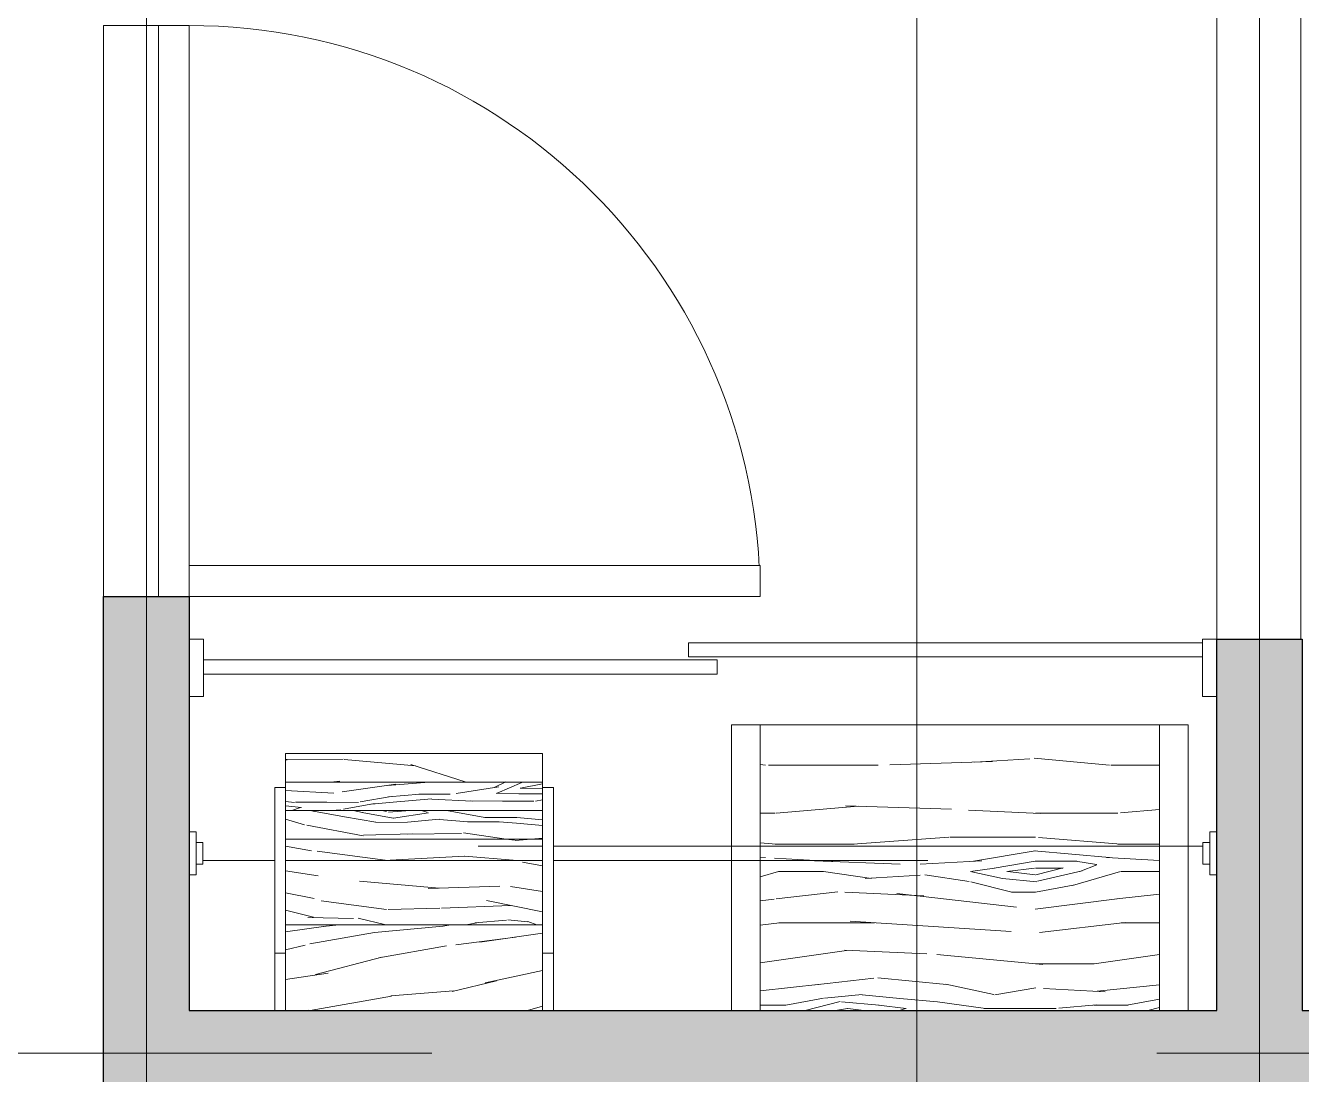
# Model space of a CAD drawing. Header units: metres. Extents: x -54 to 264, y -14 to 31.
# Drawn here: x 38.434 to 40.669, y 11.838 to 13.675 of the extents above; entities that cross this region are included whole.
import ezdxf

# ---------------------------------------------------------------- set-up
doc = ezdxf.new("R2010")
doc.units = ezdxf.units.M
doc.header["$LTSCALE"] = 0.001
doc.linetypes.add('CENTERX2', pattern=[101.6, 63.5, -12.7, 12.7, -12.7])
doc.linetypes.add('HIDDENX2', pattern=[19.05, 12.7, -6.35])
doc.layers.get('0').update_dxf_attribs({"lineweight": 13, "true_color": 0x000000})
for name, color, linetype, lineweight, true_color in [('Jach-Anotaciones-CalidaddeLínea  0.13', 7, 'Continuous', 13, 0x000000), ('Jach-Anotaciones-CalidaddeLínea 0.09', 7, 'Continuous', 9, 0x000000), ('Jach-Anotaciones-Hatch-Lum30%', 7, 'Continuous', 9, 0xb3b3b3), ('Jach-Anotaciones-Hatch-Lum50%', 9, 'Continuous', 13, 0x808080), ('Jach-Anotaciones-Hatch-Lum80%', 250, 'Continuous', 13, 0x333333), ('JACH-Anotaciones-Lineas-EJES', 7, 'CENTERX2', 9, 0x666666), ('Jach-Anotaciones-LineasDetalle0.09mm', 7, 'Continuous', 15, 0x000000), ('Jach-Anotaciones-LineasDetalle0.15mm', 7, 'Continuous', 15, 0x000000), ('Jach-Anotaciones-LineasDetalle0.18mm', 7, 'Continuous', 18, 0x000000), ('Jach-Anotaciones-LineasDetalle0.20mm', 7, 'Continuous', 20, 0x000000), ('JACH-Arq-Lineas-Proyeccion', 250, 'HIDDENX2', 13, 0x333333), ('JACH-Arq-Líneas-ProyeccionCerramientos', 7, 'HIDDENX2', 13, 0x000000), ('JACH-Arq-Muros01-Carga', 7, 'Continuous', 25, 0x000000), ('JACH-Arq-Puertas01-', 7, 'Continuous', 13, 0x404040)]:
    doc.layers.add(name, color=color, linetype=linetype, lineweight=lineweight, true_color=true_color)
pattern_1 = [(164.6952, (-15.714964, -58.19431), (-2.945006925, 0.759562067), [0.0559015, -5.534268]), (175, (-15.7689, -58.17956), (-0.5416752, -0.4545195), [0.055, -0.445]), (193.4349, (-15.82367, -58.17476), (-1.03977272, -0.4109408), [0.047434, -1.5337045]), (347.875, (-15.86981, -58.185784), (-3.443103836, 0.80314161), [0.0403115, -3.9908175]), (349.8056, (-15.830398, -58.19425), (-4.93739616, 0.933873713), [0.055227, -5.4674535]), (9.0362, (-15.77604, -58.20403), (1.5378701, 0.36736274), [0.0618465, -1.999706]), (184.4623, (-15.75481, -58.19083), (-2.53406492, -0.28020703), [0.030414, -3.0109675]), (168.6598, (-15.785133, -58.19319), (3.941200555, -0.84672108), [0.045277, -4.4824155]), (0.7106, (-15.829526, -58.18429), (4.526453783, 0.105897187), [0.0502495, -4.9746885]), (343.6901, (-15.77928, -58.18367), (-1.948812, 0.67240769), [0.025495, -2.5240145]), (169.8056, (-15.6697, -58.193253), (4.93739616, -0.933873713), [0.055227, -5.4674535]), (163.6901, (-15.72405, -58.18348), (1.948812, -0.67240769), [0.05099, -2.4985195]), (175, (-15.773, -58.16916), (-0.5416752, -0.4545195), [0.06, -0.44]), (195.556, (-15.832764, -58.16393), (-2.577643232, -0.778303267), [0.04272, -4.229282]), (178.8141, (-15.87392, -58.175386), (-7.016940697, 0.111989771), [0.0751665, -7.4414815]), (169.8056, (-15.94907, -58.17383), (4.93739616, -0.933873713), [0.055227, -5.4674535]), (175, (-16.0034, -58.16406), (-0.5416752, -0.4545195), [0.055, -0.445]), (180.1944, (-15.56012, -58.20284), (-5.024551487, -0.062316228), [0.055227, -5.4674535]), (169.8056, (-15.615344, -58.20303), (4.93739616, -0.933873713), [0.055227, -5.4674535]), (175, (-15.561, -58.2128), (-0.5416752, -0.4545195), [0.03, -0.47]), (180.1944, (-15.590875, -58.210188), (-5.024551487, -0.062316228), [0.055227, -5.4674535]), (175, (-15.6461, -58.2104), (-0.5416752, -0.4545195), [0.05, -0.45]), (185.3048, (-15.69591, -58.206017), (3.03216222, 0.236627526), [0.0559015, -5.534268]), (180.1944, (-15.751574, -58.211186), (-5.024551487, -0.062316228), [0.055227, -5.4674535]), (169.8056, (-15.8068, -58.211373), (4.93739616, -0.933873713), [0.055227, -5.4674535]), (169.8056, (-15.861155, -58.2016), (4.93739616, -0.933873713), [0.055227, -5.4674535]), (166.8699, (-15.91551, -58.191824), (2.94500614, -0.759564247), [0.0707105, -3.464823]), (175, (-15.98437, -58.17576), (-0.5416752, -0.4545195), [0.075, -0.425]), (162.4712, (-15.9383, -57.878646), (-2.44690905, 0.715986522), [0.0460975, -4.5636745]), (169.2894, (-15.98226, -57.86476), (4.439297926, -0.89029882), [0.0502495, -4.9746885]), (183.1301, (-15.9383, -57.878646), (-3.032161826, -0.23662981), [0.0353555, -3.5001785]), (184.4623, (-15.9736, -57.88058), (-2.53406492, -0.28020703), [0.0608275, -2.9805535]), (175, (-15.53615, -57.9289), (-0.5416752, -0.4545195), [0.06, -0.44]), (165.5377, (-15.59592, -57.92366), (2.44690934, -0.71598581), [0.030414, -3.0109675]), (16.8014, (-15.62537, -57.91606), (-1.53787005, -0.36736368), [0.026926, -2.6656565]), (7.9946, (-15.599595, -57.90828), (-4.570032161, -0.603992616), [0.0667085, -6.6041235]), (167.875, (-15.99309, -57.87385), (3.443103836, -0.80314161), [0.0403115, -3.9908175]), (182.125, (-15.99309, -57.87385), (-3.53025943, -0.193051377), [0.0403115, -3.9908175]), (175, (-15.5353, -57.9189), (-0.5416752, -0.4545195), [0.04, -0.46]), (9.0362, (-15.57513, -57.91544), (1.5378701, 0.36736274), [0.041231, -2.020322]), (171.6335, (-15.646167, -57.92428), (7.925978898, -1.195348722), [0.085147, -8.4295465]), (172.7094, (-15.730408, -57.911891), (11.910758755, -1.5439641523), [0.1251, -12.384896]), (178.1798, (-15.854497, -57.896016), (-8.511232665, 0.242730948), [0.090139, -8.9237395]), (184.4623, (-15.94459, -57.89315), (-2.53406492, -0.28020703), [0.0912415, -2.95014]), (185.3048, (-15.53223, -57.88406), (3.03216222, 0.236627526), [0.0559015, -5.534268]), (190.9454, (-15.58789, -57.889226), (2.035967326, 0.323785803), [0.072801, -3.567254]), (175, (-15.65937, -57.90305), (-0.5416752, -0.4545195), [0.065, -0.435]), (166.8699, (-15.72412, -57.897384), (2.94500614, -0.759564247), [0.0707105, -3.464823]), (178.5763, (-15.792982, -57.88132), (-7.515038028, 0.155575374), [0.080156, -7.9354535]), (166.2538, (-15.873113, -57.87933), (-3.443103058, 0.80314451), [0.0657645, -6.5107085]), (160.9638, (-15.937, -57.8637), (1.45071453, -0.62883002), [0.0618465, -1.999706]), (175, (-15.99546, -57.84353), (-0.5416752, -0.4545195), [0.035, -0.465]), (349.8056, (-15.646167, -57.92428), (-4.93739616, 0.933873713), [0.1104535, -5.412227]), (170.2364, (-15.5392, -57.963754), (5.435493808, -0.977449758), [0.120416, -5.9003815]), (175, (-15.65787, -57.94333), (-0.5416752, -0.4545195), [0.115, -0.385]), (179.0856, (-15.772435, -57.93331), (-6.518843315, 0.068416912), [0.1403565, -6.8774775]), (175, (-15.91277, -57.93107), (-0.5416752, -0.4545195), [0.125, -0.375]), (182.125, (-15.53005, -57.859153), (-3.53025943, -0.193051377), [0.120934, -3.910195]), (181.3402, (-15.6509, -57.86364), (-4.028356435, -0.14947519), [0.090554, -4.4371385]), (172.5104, (-15.741429, -57.865755), (10.91456277, -1.456819395), [0.1151085, -11.395756]), (168.4802, (-15.855555, -57.850752), (12.8197973776, -2.6273164573), [0.176139, -17.437776]), (178.0128, (-15.558375, -58.182917), (-9.009330339, 0.2863022916), [0.0951315, -9.4180175]), (166.8699, (-15.65345, -58.17962), (2.94500614, -0.759564247), [0.106066, -3.429468]), (172.6141, (-15.756742, -58.155523), (11.4126621684, -1.5003798315), [0.120104, -11.890308]), (185.6197, (-15.87585, -58.140084), (5.56622614, 0.516842209), [0.081394, -8.058016]), (175, (-15.95685, -58.14805), (-0.5416752, -0.4545195), [0.1, -0.4]), (171.8202, (-15.563604, -58.242688), (8.424077703, -1.2389167225), [0.090139, -8.9237395]), (181.009, (-15.652826, -58.229863), (5.024551208, 0.062318306), [0.095525, -9.4569615]), (181.7098, (-15.748336, -58.231545), (4.526454243, 0.105893415), [0.085586, -8.473035]), (169.2894, (-15.833884, -58.2341), (4.439297926, -0.89029882), [0.100499, -4.924439]), (162.9052, (-15.932632, -58.21542), (4.395719409, -1.388398833), [0.071589, -7.0873215]), (184.4623, (-16.00106, -58.19438), (-2.53406492, -0.28020703), [0.0608275, -2.9805535]), (178.8141, (-15.555324, -58.14805), (-7.016940697, 0.111989771), [0.0751665, -7.4414815]), (162.1957, (-15.630475, -58.146494), (6.344530529, -2.060807961), [0.112805, -11.167709]), (175, (-15.7379, -58.112), (-0.5416752, -0.4545195), [0.125, -0.375]), (180.4403, (-15.862402, -58.101108), (5.5226485775, 0.0187374486), [0.105475, -10.4420365]), (181.7098, (-15.967874, -58.101918), (4.526454243, 0.105893415), [0.085586, -8.473035]), (175, (-15.56665, -58.27755), (-0.5416752, -0.4545195), [0.085, -0.415]), (183.1301, (-15.65133, -58.27015), (-3.032161826, -0.23662981), [0.1414215, -3.3941125]), (172.6141, (-15.792541, -58.277869), (11.4126621684, -1.5003798315), [0.120104, -11.890308]), (169.4725, (-15.911649, -58.262429), (-10.3728900808, 1.9113227895), [0.155724, -15.4166875]), (181.8428, (-15.526999, -57.824286), (8.554810709, 0.255374896), [0.125897, -12.4637815]), (175, (-15.65283, -57.82833), (-0.5416752, -0.4545195), [0.14, -0.36]), (171.3478, (-15.792298, -57.816133), (15.3538631005, -2.3471024252), [0.235478, -23.3123455]), (175, (-15.54225, -57.9986), (-0.5416752, -0.4545195), [0.12, -0.38]), (179.7636, (-15.661794, -57.98816), (-5.522648813, -0.018736505), [0.120416, -5.9003815]), (173.1524, (-15.782209, -57.987665), (14.899343078, -1.8054306911), [0.1550805, -15.352982]), (172.2737, (-15.936184, -57.969175), (9.91836943, -1.369652806), [0.105119, -10.406779]), (169.8056, (-15.549223, -58.078316), (4.93739616, -0.933873713), [0.1104535, -5.412227]), (175, (-15.65793, -58.05877), (-0.5416752, -0.4545195), [0.16, -0.34]), (176.9092, (-15.817324, -58.044822), (-14.4884015677, 0.7656488042), [0.1500835, -14.8582475]), (178.5763, (-15.96719, -58.03673), (-7.515038028, 0.155575374), [0.080156, -7.9354535])]

# ---------------------------------------------------------------- blocks, each defined once
blk = doc.blocks.new('*U66')
at = {"lineweight": 0, "ltscale": 100}
blk.add_wipeout([(-0.095, 0), (0.095, 0), (0.095, -1), (-0.095, -1)], dxfattribs=at).dxf.layer = 'Jach-Anotaciones-Hatch-Lum50%'
at = {"lineweight": 0}
blk.add_arc((0.075, 0), 1, 270, 360, dxfattribs=at)
at = {"lineweight": 30}
blk.add_wipeout([(0.075, -0.054), (1.075, -0.054), (1.075, 0), (0.075, 0)], dxfattribs=at)
blk.add_lwpolyline([(0.075, -0.054), (1.075, -0.054), (1.075, 0), (0.075, 0)], close=True)
at = {"layer": 'Jach-Anotaciones-Hatch-Lum50%', "color": 9}
blk.add_lwpolyline([(0.021, 0), (0.021, -1), (0.075, -1), (0.075, 0)], close=True, dxfattribs=at)

msp = doc.modelspace()

# ---------------------------------------------------------------- hatches: boundary and pattern name
at = {"layer": 'Jach-Anotaciones-Hatch-Lum50%', "ltscale": 100}
h = msp.add_hatch(dxfattribs=at)
h.set_pattern_fill('WOOD7', color=256, scale=0.6, angle=360, pattern_type=2)
h.set_pattern_definition([(349.6952, (96.18607, 28.743796), (3.600000577, -0.599996925), [0.067082, -6.6411216]), (360, (96.2521, 28.7318), (0.6, 0.6), [0.066, -0.534]), (18.4349, (96.31807, 28.7318), (1.20000026, 0.59999904), [0.056921, -1.8404454]), (172.875, (96.37207, 28.749796), (4.20000023, -0.59999897), [0.048374, -4.788981]), (174.8056, (96.32407, 28.755796), (6.0000004, -0.599997135), [0.0662724, -6.560944]), (194.0362, (96.25807, 28.7618), (-1.80000033, -0.59999883), [0.074216, -2.399647]), (9.4623, (96.23407, 28.7438), (3.00000046, 0.59999888), [0.036497, -3.613161]), (353.6598, (96.27007, 28.749796), (-4.79999964, 0.60000095), [0.0543324, -5.3788986]), (185.7106, (96.32407, 28.743796), (-5.399999654, -0.60000079), [0.0602994, -5.969626]), (168.6901, (96.26407, 28.7378), (2.40000045, -0.59999858), [0.030594, -3.0288174]), (354.8056, (96.13207, 28.737796), (-6.0000004, 0.599997135), [0.0662724, -6.560944]), (348.6901, (96.19807, 28.7318), (-2.40000045, 0.59999858), [0.061188, -2.9982234]), (360, (96.2581, 28.7198), (0.6, 0.6), [0.072, -0.528]), (20.556, (96.33007, 28.719796), (3.00000111, 1.1999976), [0.051264, -5.0751384]), (3.8141, (96.378072, 28.737796), (8.399999605, 0.600003674), [0.0902, -8.929778]), (354.8056, (96.46807, 28.743796), (-6.0000004, 0.599997135), [0.0662724, -6.560944]), (360, (96.5341, 28.7378), (0.6, 0.6), [0.066, -0.534]), (5.1944, (96.00007, 28.737796), (6.0000004, 0.599997135), [0.0662724, -6.560944]), (354.8056, (96.06607, 28.743796), (-6.0000004, 0.599997135), [0.0662724, -6.560944]), (360, (96.0001, 28.7498), (0.6, 0.6), [0.036, -0.564]), (5.1944, (96.03607, 28.749796), (6.0000004, 0.599997135), [0.0662724, -6.560944]), (360, (96.1021, 28.7558), (0.6, 0.6), [0.06, -0.54]), (10.3048, (96.16207, 28.755796), (-3.600000577, -0.599996925), [0.067082, -6.6411216]), (5.1944, (96.22807, 28.767796), (6.0000004, 0.599997135), [0.0662724, -6.560944]), (354.8056, (96.29407, 28.773796), (-6.0000004, 0.599997135), [0.0662724, -6.560944]), (354.8056, (96.36007, 28.767796), (-6.0000004, 0.599997135), [0.0662724, -6.560944]), (351.8699, (96.42607, 28.7618), (-3.59999987, 0.59999961), [0.0848526, -4.1577876]), (360, (96.5101, 28.7498), (0.6, 0.6), [0.09, -0.51]), (347.4712, (96.48607, 28.389796), (3.00000019, -0.59999976), [0.055317, -5.4764094]), (354.2894, (96.54007, 28.377796), (-5.399999654, 0.60000079), [0.0602994, -5.969626]), (8.1301, (96.48607, 28.3898), (3.59999987, 0.59999961), [0.0424266, -4.200214]), (9.4623, (96.52807, 28.3958), (3.00000046, 0.59999888), [0.072993, -3.576664]), (360, (96.0001, 28.4078), (0.6, 0.6), [0.072, -0.528]), (350.5377, (96.07207, 28.4078), (-3.00000046, 0.59999888), [0.036497, -3.613161]), (201.8014, (96.10807, 28.4018), (1.80000016, 0.59999995), [0.032311, -3.198788]), (192.9946, (96.078072, 28.389796), (5.40000046, 1.199998547), [0.08005, -7.924948]), (352.875, (96.55207, 28.389796), (-4.20000023, 0.59999897), [0.048374, -4.788981]), (7.125, (96.55207, 28.389796), (4.20000023, 0.59999897), [0.048374, -4.788981]), (360, (96.0001, 28.3958), (0.6, 0.6), [0.048, -0.552]), (194.0362, (96.04807, 28.3958), (-1.80000033, -0.59999883), [0.049477, -2.4243864]), (356.6335, (96.132072, 28.413796), (-9.599999593, 0.600006578), [0.1021764, -10.115456]), (357.7094, (96.234072, 28.407796), (-14.4000000775, 0.599997452), [0.15012, -14.861875]), (3.1798, (96.384072, 28.401796), (10.200000302, 0.599994625), [0.108167, -10.7084874]), (9.4623, (96.49207, 28.4078), (3.00000046, 0.59999888), [0.10949, -3.540168]), (10.3048, (96.00007, 28.353796), (-3.600000577, -0.599996925), [0.067082, -6.6411216]), (15.9454, (96.06607, 28.3658), (-2.40000008, -0.59999993), [0.087361, -4.280705]), (360, (96.1501, 28.3898), (0.6, 0.6), [0.078, -0.522]), (351.8699, (96.22807, 28.3898), (-3.59999987, 0.59999961), [0.0848526, -4.1577876]), (3.5763, (96.312072, 28.377796), (9.000000393, 0.59999443), [0.096187, -9.522544]), (351.2538, (96.408072, 28.383796), (4.199999602, -0.600002518), [0.0789174, -7.81285]), (345.9638, (96.48607, 28.3718), (-1.80000033, 0.59999883), [0.074216, -2.399647]), (360, (96.5581, 28.3538), (0.6, 0.6), [0.042, -0.558]), (174.8056, (96.13207, 28.413796), (6.0000004, -0.599997135), [0.132544, -6.4946724]), (355.2364, (96.00007, 28.449796), (-6.600000568, 0.59999492), [0.144499, -7.080458]), (360, (96.1441, 28.4378), (0.6, 0.6), [0.138, -0.462]), (4.0856, (96.282072, 28.437796), (7.80000009, 0.59999768), [0.168428, -8.252973]), (360, (96.4501, 28.4498), (0.6, 0.6), [0.15, -0.45]), (7.125, (96.00007, 28.323796), (4.20000023, 0.59999897), [0.145121, -4.692234]), (6.3402, (96.14407, 28.341796), (4.79999964, 0.60000095), [0.108665, -5.324566]), (357.5104, (96.252072, 28.353796), (-13.199999688, 0.600010719), [0.13813, -13.674907]), (353.4802, (96.390072, 28.347796), (-15.5999998745, 1.799999715), [0.211367, -20.925331]), (3.0128, (96.000072, 28.713796), (10.800000007, 0.600002463), [0.114158, -11.301621]), (351.8699, (96.11407, 28.7198), (-3.59999987, 0.59999961), [0.127279, -4.1153616]), (357.6141, (96.240072, 28.701796), (-13.800000314, 0.599989662), [0.144125, -14.2683696]), (10.6197, (96.384072, 28.695796), (-6.599999043, -1.20000485), [0.097673, -9.669619]), (360, (96.4801, 28.7138), (0.6, 0.6), [0.12, -0.48]), (356.8202, (96.000072, 28.785796), (-10.200000302, 0.599994625), [0.108167, -10.7084874]), (6.009, (96.108072, 28.779796), (-5.99999985, -0.59999959), [0.11463, -11.348354]), (6.7098, (96.222072, 28.791796), (-5.400000599, -0.599996329), [0.102703, -10.167642]), (354.2894, (96.32407, 28.803796), (-5.399999654, 0.60000079), [0.120599, -5.909327]), (347.9052, (96.444072, 28.791796), (-5.39999916, 1.20000404), [0.085907, -8.504786]), (9.4623, (96.52807, 28.7738), (3.00000046, 0.59999888), [0.072993, -3.576664]), (3.8141, (96.000072, 28.671796), (8.399999605, 0.600003674), [0.0902, -8.929778]), (347.1957, (96.090072, 28.677796), (-7.799998708, 1.800004433), [0.135366, -13.401251]), (360, (96.2221, 28.6478), (0.6, 0.6), [0.15, -0.45]), (5.4403, (96.372072, 28.647796), (-6.600000187, -0.599996023), [0.12657, -12.530444]), (6.7098, (96.498072, 28.659796), (-5.400000599, -0.599996329), [0.102703, -10.167642]), (360, (96.0001, 28.8278), (0.6, 0.6), [0.102, -0.498]), (8.1301, (96.10207, 28.8278), (3.59999987, 0.59999961), [0.169706, -4.072935]), (357.6141, (96.270072, 28.851796), (-13.800000314, 0.599989662), [0.144125, -14.2683696]), (354.4725, (96.414072, 28.845796), (12.6000010316, -1.199991228), [0.186869, -18.500025]), (6.8428, (96.000072, 28.281796), (-10.199999619, -1.200004799), [0.1510764, -14.956538]), (360, (96.1501, 28.2998), (0.6, 0.6), [0.168, -0.432]), (356.3478, (96.318072, 28.299796), (-18.6000005653, 1.199992379), [0.2825736, -27.9748146]), (360, (96.0001, 28.4918), (0.6, 0.6), [0.144, -0.456]), (4.7636, (96.14407, 28.491796), (6.600000568, 0.59999492), [0.144499, -7.080458]), (358.1524, (96.288072, 28.503796), (-18.0000002786, 0.599996604), [0.1860966, -18.4235784]), (357.2737, (96.474072, 28.497796), (-12.000000177, 0.59999761), [0.126143, -12.488135]), (354.8056, (96.00007, 28.587796), (-6.0000004, 0.599997135), [0.132544, -6.4946724]), (360, (96.1321, 28.5758), (0.6, 0.6), [0.192, -0.408]), (1.9092, (96.324072, 28.575796), (17.399999419, 0.6000145446), [0.1801, -17.829897]), (3.5763, (96.504072, 28.581796), (9.000000393, 0.59999443), [0.096187, -9.522544])])
h.paths.add_polyline_path([(39.7209, 11.95), (40.4209, 11.95), (40.4209, 12.45), (39.7209, 12.45)])
at = {"layer": 'Jach-Anotaciones-Hatch-Lum80%', "ltscale": 100}
h = msp.add_hatch(color=256, dxfattribs=at)
h.dxf.hatch_style = 1
h.paths.add_polyline_path([(38.7209, 9.85), (38.7209, 9.775), (38.5709, 9.775), (38.5709, 9.85), (38.5709, 11.8), (38.5709, 12.675), (38.7209, 12.675), (38.7209, 11.95), (40.5209, 11.95), (40.5209, 12.6), (40.6709, 12.6), (40.6709, 11.95), (44.2209, 11.95), (44.2209, 12.6), (44.5209, 12.6), (44.5209, 12.45), (44.3709, 12.45), (44.3709, 10), (44.5209, 10), (44.5209, 9.85), (44.2209, 9.85), (44.2209, 11.8), (40.6709, 11.8), (40.6709, 9.85), (40.5209, 9.85), (40.5209, 11.8), (38.7209, 11.8), (38.7209, 10), (39.7209, 10), (39.7209, 9.85)])

# ---------------------------------------------------------------- linework, layer by layer
at = {"layer": 'Jach-Anotaciones-CalidaddeLínea 0.09', "ltscale": 100}
for points in [[(39.7209, 12.45), (39.6709, 12.45), (39.6709, 11.95), (39.7209, 11.95)], [(39.7209, 11.95), (40.4209, 11.95), (40.4209, 12.45), (39.7209, 12.45)], [(40.4209, 12.45), (40.4709, 12.45), (40.4709, 11.95), (40.4209, 11.95)]]:
    msp.add_lwpolyline(points, close=True, dxfattribs=at)
at = {"layer": 'JACH-Anotaciones-Lineas-EJES', "ltscale": 100}
for points in [[(39.9959, -2.375), (39.9959, 25.89)], [(40.5959, -2.4024), (40.5959, 25.8879)], [(22.6359, 11.875), (52.1472, 11.875)]]:
    msp.add_lwpolyline(points, dxfattribs=at)
at = {"layer": 'Jach-Anotaciones-LineasDetalle0.09mm', "ltscale": 100}
for points in [[(38.7209, 12.6), (38.7459, 12.6), (38.7459, 12.5), (38.7209, 12.5)], [(40.5209, 12.6), (40.4959, 12.6), (40.4959, 12.5), (40.5209, 12.5)]]:
    msp.add_lwpolyline(points, close=True, dxfattribs=at)
at = {"layer": 'Jach-Anotaciones-LineasDetalle0.18mm', "ltscale": 100}
for points in [[(39.5959, 12.594), (40.4959, 12.594), (40.4959, 12.569), (39.5959, 12.569)], [(39.6459, 12.564), (38.7459, 12.564), (38.7459, 12.539), (39.6459, 12.539)]]:
    msp.add_lwpolyline(points, close=True, dxfattribs=at)
at = {"layer": 'JACH-Arq-Lineas-Proyeccion', "linetype": 'HIDDENX2', "ltscale": 100}
for points in [[(38.7329, 12.1875), (38.7329, 12.2625), (38.7209, 12.2625), (38.7209, 12.1875)], [(40.5089, 12.1875), (40.5089, 12.2625), (40.5209, 12.2625), (40.5209, 12.1875)], [(38.7449, 12.2063), (38.7449, 12.2438), (38.7329, 12.2438), (38.7329, 12.2063)], [(40.4969, 12.2063), (40.4969, 12.2438), (40.5089, 12.2438), (40.5089, 12.2063)]]:
    msp.add_lwpolyline(points, close=True, dxfattribs=at)
at = {"layer": 'JACH-Arq-Lineas-Proyeccion', "ltscale": 100}
msp.add_lwpolyline([(40.4969, 12.2375), (38.7449, 12.2375), (38.7449, 12.2125), (40.4969, 12.2125)], close=True, dxfattribs=at)
at = {"layer": 'JACH-Arq-Líneas-ProyeccionCerramientos', "lineweight": 0, "ltscale": 100}
msp.add_lwpolyline([(40.5209, 13.75), (40.6681, 13.75), (40.6681, 12.6), (40.5209, 12.6)], close=True, dxfattribs=at)
at = {"layer": 'JACH-Arq-Muros01-Carga', "color": 3, "ltscale": 100}
msp.add_lwpolyline([(38.5709, 11.8), (38.5709, 12.675), (38.7209, 12.675), (38.7209, 11.95), (40.5209, 11.95), (40.5209, 12.6), (40.6709, 12.6), (40.6709, 11.95), (44.2209, 11.95), (44.2209, 12.6), (44.5209, 12.6)], dxfattribs=at)
at = {"layer": 'JACH-Arq-Puertas01-', "lineweight": 0, "ltscale": 100}
for points in [[(39.5959, 12.594), (40.4959, 12.594), (40.4959, 12.569), (39.5959, 12.569)], [(38.7459, 12.564), (39.6459, 12.564), (39.6459, 12.539), (38.7459, 12.539)]]:
    msp.add_lwpolyline(points, close=True, dxfattribs=at)

# ---------------------------------------------------------------- next in the draw order: block references
at = {"layer": 'JACH-Arq-Puertas01-', "ltscale": 100, "xscale": -1, "rotation": 180}
msp.add_blockref('*U66', (38.6459, 12.675), dxfattribs=at)

# ---------------------------------------------------------------- next in the draw order: wipeouts: each hides what was drawn before it
at = {"ltscale": 100}
for points in [[(38.8709, 12.3406), (38.8899, 12.3406), (38.8899, 11.95), (38.8709, 11.95)], [(39.3399, 12.3406), (39.3589, 12.3406), (39.3589, 11.95), (39.3399, 11.95)]]:
    msp.add_wipeout(points, dxfattribs=at).dxf.layer = 'Jach-Anotaciones-LineasDetalle0.09mm'

# ---------------------------------------------------------------- next in the draw order: hatches: boundary and pattern name
at = {"layer": 'Jach-Anotaciones-Hatch-Lum50%', "ltscale": 100}
h = msp.add_hatch(dxfattribs=at)
h.set_pattern_fill('WOOD7', color=256, scale=0.5, angle=535, pattern_type=2)
h.set_pattern_definition(pattern_1)
h.paths.add_polyline_path([(38.8899, 12.35), (38.8899, 12.4), (39.3399, 12.4), (39.3399, 12.35)])
h = msp.add_hatch(dxfattribs=at)
h.set_pattern_fill('WOOD7', color=256, scale=0.5, angle=185, pattern_type=2)
h.set_pattern_definition([(174.6952, (-15.647854, -58.22133), (-3.03216222, 0.236627526), [0.0559015, -5.534268]), (185, (-15.7035, -58.21616), (-0.4545195, -0.5416752), [0.055, -0.445]), (203.4349, (-15.7583, -58.22096), (-0.9526171, -0.58525232), [0.047434, -1.5337045]), (357.875, (-15.80183, -58.23982), (-3.53025943, 0.193051377), [0.0403115, -3.9908175]), (359.8056, (-15.761545, -58.241315), (-5.024551487, 0.062316228), [0.055227, -5.4674535]), (19.0362, (-15.70632, -58.2415), (1.45071453, 0.62883002), [0.0618465, -1.999706]), (194.4623, (-15.6877, -58.22482), (-2.44690934, -0.71598581), [0.030414, -3.0109675]), (178.6598, (-15.71715, -58.23241), (4.028356435, -0.14947519), [0.045277, -4.4824155]), (10.7106, (-15.762416, -58.231353), (4.439297926, 0.89029882), [0.0502495, -4.9746885]), (353.6901, (-15.71304, -58.22201), (-2.03596754, 0.32378465), [0.025495, -2.5240145]), (179.8056, (-15.60346, -58.212428), (5.024551487, -0.062316228), [0.055227, -5.4674535]), (173.6901, (-15.65869, -58.21224), (2.03596754, -0.32378465), [0.05099, -2.4985195]), (185, (-15.70937, -58.20664), (-0.4545195, -0.5416752), [0.06, -0.44]), (205.556, (-15.76914, -58.211865), (-2.403332096, -1.21408214), [0.04272, -4.229282]), (188.8141, (-15.80768, -58.230294), (-6.92978442, -1.10819057), [0.0751665, -7.4414815]), (179.8056, (-15.88196, -58.24181), (5.024551487, -0.062316228), [0.055227, -5.4674535]), (185, (-15.9372, -58.2416), (-0.4545195, -0.5416752), [0.055, -0.445]), (190.1944, (-15.49388, -58.20284), (-4.93739616, -0.933873713), [0.055227, -5.4674535]), (179.8056, (-15.548234, -58.212615), (5.024551487, -0.062316228), [0.055227, -5.4674535]), (185, (-15.493, -58.2128), (-0.4545195, -0.5416752), [0.03, -0.47]), (190.1944, (-15.522894, -58.215417), (-4.93739616, -0.933873713), [0.055227, -5.4674535]), (185, (-15.57725, -58.2252), (-0.4545195, -0.5416752), [0.05, -0.45]), (195.3048, (-15.62706, -58.22955), (2.945006925, 0.759562067), [0.0559015, -5.534268]), (190.1944, (-15.680978, -58.244305), (-4.93739616, -0.933873713), [0.055227, -5.4674535]), (179.8056, (-15.735332, -58.25408), (5.024551487, -0.062316228), [0.055227, -5.4674535]), (179.8056, (-15.79056, -58.25389), (5.024551487, -0.062316228), [0.055227, -5.4674535]), (176.8699, (-15.845785, -58.253705), (3.032161826, -0.23662981), [0.0707105, -3.464823]), (185, (-15.9164, -58.24984), (-0.4545195, -0.5416752), [0.075, -0.425]), (172.4712, (-15.922613, -57.94924), (-2.53406476, 0.28020778), [0.0460975, -4.5636745]), (179.2894, (-15.968314, -57.9432), (4.526453783, -0.105897187), [0.0502495, -4.9746885]), (193.1301, (-15.92261, -57.94924), (-2.94500614, -0.759564247), [0.0353555, -3.5001785]), (194.4623, (-15.957045, -57.95727), (-2.44690934, -0.71598581), [0.0608275, -2.9805535]), (185, (-15.51785, -57.9289), (-0.4545195, -0.5416752), [0.06, -0.44]), (175.5377, (-15.57762, -57.93412), (2.53406492, -0.28020703), [0.030414, -3.0109675]), (26.8014, (-15.60794, -57.93175), (-1.45071432, -0.62883093), [0.026926, -2.6656565]), (17.9946, (-15.583907, -57.91961), (-4.395720887, -1.388394367), [0.0667085, -6.6041235]), (177.875, (-15.977404, -57.954036), (3.53025943, -0.193051377), [0.0403115, -3.9908175]), (192.125, (-15.977404, -57.954036), (-3.443103836, -0.80314161), [0.0403115, -3.9908175]), (185, (-15.5187, -57.9189), (-0.4545195, -0.5416752), [0.04, -0.46]), (19.0362, (-15.55857, -57.92241), (1.45071453, 0.62883002), [0.041231, -2.020322]), (181.6335, (-15.626993, -57.943455), (8.013135596, 0.199143103), [0.085147, -8.4295465]), (182.7094, (-15.712105, -57.945882), (11.9979141277, 0.547773685), [0.1251, -12.384896]), (188.1798, (-15.837065, -57.951796), (-8.424077703, -1.2389167225), [0.090139, -8.9237395]), (194.4623, (-15.92629, -57.96462), (-2.44690934, -0.71598581), [0.0912415, -2.95014]), (195.3048, (-15.52177, -57.88406), (2.945006925, 0.759562067), [0.0559015, -5.534268]), (200.9454, (-15.57569, -57.898814), (1.948811593, 0.672408785), [0.072801, -3.567254]), (185, (-15.6437, -57.92484), (-0.4545195, -0.5416752), [0.065, -0.435]), (176.8699, (-15.70843, -57.9305), (3.032161826, -0.23662981), [0.0707105, -3.464823]), (188.5763, (-15.779037, -57.926642), (-7.427883095, -1.151760824), [0.080156, -7.9354535]), (176.2538, (-15.858297, -57.938596), (-3.530259167, 0.193054369), [0.0657645, -6.5107085]), (170.9638, (-15.92392, -57.9343), (1.5378701, -0.36736274), [0.0618465, -1.999706]), (185, (-15.985, -57.9246), (-0.4545195, -0.5416752), [0.035, -0.465]), (359.8056, (-15.626993, -57.943455), (-5.024551487, 0.062316228), [0.1104535, -5.412227]), (180.2364, (-15.514797, -57.963754), (5.522648813, -0.018736505), [0.120416, -5.9003815]), (185, (-15.6352, -57.96425), (-0.4545195, -0.5416752), [0.115, -0.385]), (189.0856, (-15.749774, -57.974273), (-6.431687909, -1.064607757), [0.1403565, -6.8774775]), (185, (-15.88837, -57.99644), (-0.4545195, -0.5416752), [0.125, -0.375]), (192.125, (-15.52395, -57.859153), (-3.443103836, -0.80314161), [0.120934, -3.910195]), (191.3402, (-15.642184, -57.884555), (-3.941200555, -0.84672108), [0.090554, -4.4371385]), (182.5104, (-15.73097, -57.90236), (11.00172007, 0.4606069), [0.1151085, -11.395756]), (178.4802, (-15.845968, -57.907403), (13.0812645645, -0.361267164), [0.176139, -17.437776]), (188.0128, (-15.495623, -58.182917), (-8.9221742384, -1.282501079), [0.0951315, -9.4180175]), (176.8699, (-15.589825, -58.19618), (3.032161826, -0.23662981), [0.106066, -3.429468]), (182.6141, (-15.695733, -58.190386), (11.4998164095, 0.5042022973), [0.120104, -11.890308]), (195.6197, (-15.815712, -58.195863), (5.39191395, 1.47555524), [0.081394, -8.058016]), (185, (-15.8941, -58.2178), (-0.4545195, -0.5416752), [0.1, -0.4]), (181.8202, (-15.490393, -58.242688), (8.511232665, 0.242730948), [0.090139, -8.9237395]), (191.009, (-15.580487, -58.24555), (4.937395525, 0.933875712), [0.095525, -9.4569615]), (191.7098, (-15.674253, -58.263793), (4.439299034, 0.890295187), [0.085586, -8.473035]), (179.2894, (-15.75806, -58.281163), (4.526453783, -0.105897187), [0.100499, -4.924439]), (172.9052, (-15.85855, -58.279917), (4.570031481, -0.60399727), [0.071589, -7.0873215]), (194.4623, (-15.92959, -58.271075), (-2.44690934, -0.71598581), [0.0608275, -2.9805535]), (188.8141, (-15.498673, -58.14805), (-6.92978442, -1.10819057), [0.0751665, -7.4414815]), (172.1957, (-15.572952, -58.159567), (6.605998401, -0.927783493), [0.112805, -11.167709]), (185, (-15.6847, -58.14425), (-0.4545195, -0.5416752), [0.125, -0.375]), (190.4403, (-15.809236, -58.155144), (5.4354934125, 0.977450646), [0.105475, -10.4420365]), (191.7098, (-15.912965, -58.174257), (4.439299034, 0.890295187), [0.085586, -8.473035]), (185, (-15.48734, -58.27755), (-0.4545195, -0.5416752), [0.085, -0.415]), (193.1301, (-15.57202, -58.28496), (-2.94500614, -0.759564247), [0.1414215, -3.3941125]), (182.6141, (-15.709743, -58.317089), (11.4998164095, 0.5042022973), [0.120104, -11.890308]), (179.4725, (-15.829723, -58.322567), (-10.547200292, 0.081052042), [0.155724, -15.4166875]), (191.8428, (-15.526999, -57.824286), (8.3804985264, 1.7370224675), [0.125897, -12.4637815]), (185, (-15.6502, -57.8501), (-0.4545195, -0.5416752), [0.14, -0.36]), (181.3478, (-15.789683, -57.862326), (15.528173479, 0.3547256821), [0.235478, -23.3123455]), (185, (-15.51175, -57.9986), (-0.4545195, -0.5416752), [0.12, -0.38]), (189.7636, (-15.63129, -58.00908), (-5.435493808, -0.977449758), [0.120416, -5.9003815]), (183.1524, (-15.749962, -58.0295), (14.9864983274, 0.8092416317), [0.1550805, -15.352982]), (182.2737, (-15.904808, -58.038028), (10.0055248257, 0.373462075), [0.105119, -10.406779]), (179.8056, (-15.504774, -58.078316), (5.024551487, -0.062316228), [0.1104535, -5.412227]), (185, (-15.61523, -58.07794), (-0.4545195, -0.5416752), [0.16, -0.34]), (186.9092, (-15.774618, -58.091886), (-14.4012437122, -1.761867651), [0.1500835, -14.8582475]), (188.5763, (-15.92361, -58.10994), (-7.427883095, -1.151760824), [0.080156, -7.9354535])])
h.paths.add_polyline_path([(38.8899, 12.3), (38.8899, 12.35), (39.3399, 12.35), (39.3399, 12.3)])
h = msp.add_hatch(dxfattribs=at)
h.set_pattern_fill('WOOD7', color=256, scale=0.5, angle=535, pattern_type=2)
h.set_pattern_definition(pattern_1)
h.paths.add_polyline_path([(38.8899, 12.25), (38.8899, 12.3), (39.3399, 12.3), (39.3399, 12.25)])
h = msp.add_hatch(dxfattribs=at)
h.set_pattern_fill('WOOD7', color=256, scale=0.5, angle=535, pattern_type=2)
h.set_pattern_definition(pattern_1)
h.paths.add_polyline_path([(39.3399, 12.25), (38.8899, 12.25), (38.8899, 12.1), (39.3399, 12.1)])
h = msp.add_hatch(dxfattribs=at)
h.set_pattern_fill('WOOD7', color=256, scale=0.5, angle=190, pattern_type=2)
h.set_pattern_definition([(179.6952, (-15.61279, -58.230353), (-3.041247376, -0.028543263), [0.0559015, -5.534268]), (190, (-15.6687, -58.23006), (-0.4055798, -0.579228), [0.055, -0.445]), (208.4349, (-15.72285, -58.2396), (-0.89798402, -0.6660513), [0.047434, -1.5337045]), (2.875, (-15.764566, -58.26219), (-3.533651262, -0.115365624), [0.0403115, -3.9908175]), (4.8056, (-15.724306, -58.26017), (-5.01086277, -0.375839421), [0.055227, -5.4674535]), (24.0362, (-15.66927, -58.25554), (1.39038798, 0.75287523), [0.0618465, -1.999706]), (199.4623, (-15.65218, -58.2373), (-2.37519584, -0.92652347), [0.030414, -3.0109675]), (183.6598, (-15.68086, -58.24743), (4.026054944, 0.202188005), [0.045277, -4.4824155]), (15.7106, (-15.72604, -58.25032), (4.344810402, 1.273821273), [0.0502495, -4.9746885]), (358.6901, (-15.67767, -58.23672), (-2.05643976, 0.14510629), [0.025495, -2.5240145]), (184.8056, (-15.56934, -58.217615), (5.01086277, 0.375839421), [0.055227, -5.4674535]), (178.6901, (-15.62437, -58.22224), (2.05643976, -0.14510629), [0.05099, -2.4985195]), (190, (-15.67535, -58.2211), (-0.4055798, -0.579228), [0.06, -0.44]), (210.556, (-15.73444, -58.231494), (-2.28837246, -1.418926386), [0.04272, -4.229282]), (193.8141, (-15.771227, -58.253213), (-6.806829326, -1.707944078), [0.0751665, -7.4414815]), (184.8056, (-15.84422, -58.27116), (5.01086277, 0.375839421), [0.055227, -5.4674535]), (190, (-15.89925, -58.2758), (-0.4055798, -0.579228), [0.055, -0.445]), (195.1944, (-15.461012, -58.198513), (-4.83721542, -1.360642472), [0.055227, -5.4674535]), (184.8056, (-15.51431, -58.21299), (5.01086277, 0.375839421), [0.055227, -5.4674535]), (190, (-15.4593, -58.20836), (-0.4055798, -0.579228), [0.03, -0.47]), (195.1944, (-15.48882, -58.21357), (-4.83721542, -1.360642472), [0.055227, -5.4674535]), (190, (-15.5421, -58.22805), (-0.4055798, -0.579228), [0.05, -0.45]), (200.3048, (-15.591357, -58.23673), (2.867600088, 1.01334597), [0.0559015, -5.534268]), (195.1944, (-15.643785, -58.256127), (-4.83721542, -1.360642472), [0.055227, -5.4674535]), (184.8056, (-15.69708, -58.2706), (5.01086277, 0.375839421), [0.055227, -5.4674535]), (184.8056, (-15.752113, -58.27523), (5.01086277, 0.375839421), [0.055227, -5.4674535]), (181.8699, (-15.807146, -58.279855), (3.04124718, 0.028540954), [0.0707105, -3.464823]), (190, (-15.8778, -58.28216), (-0.4055798, -0.579228), [0.075, -0.425]), (177.4712, (-15.91022, -57.983247), (-2.548843595, 0.05828321), [0.0460975, -4.5636745]), (184.2894, (-15.95627, -57.981213), (4.518458808, 0.289012226), [0.0502495, -4.9746885]), (198.1301, (-15.91022, -57.98325), (-2.867599116, -1.013348073), [0.0353555, -3.5001785]), (199.4623, (-15.94382, -57.99425), (-2.37519584, -0.92652347), [0.0608275, -2.9805535]), (190, (-15.50877, -57.9277), (-0.4055798, -0.579228), [0.06, -0.44]), (180.5377, (-15.56785, -57.93811), (2.54884369, -0.05828245), [0.030414, -3.0109675]), (31.8014, (-15.59827, -57.9384), (-1.39038768, -0.75287612), [0.026926, -2.6656565]), (22.9946, (-15.575383, -57.924206), (-4.2579873, -1.766223426), [0.0667085, -6.6041235]), (182.875, (-15.96438, -57.9928), (3.533651262, 0.115365624), [0.0403115, -3.9908175]), (197.125, (-15.96438, -57.9928), (-3.360003383, -1.100171685), [0.0403115, -3.9908175]), (190, (-15.5105, -57.91784), (-0.4055798, -0.579228), [0.04, -0.46]), (24.0362, (-15.5499, -57.92479), (1.39038798, 0.75287523), [0.041231, -2.020322]), (186.6335, (-15.616226, -57.951717), (7.965286731, 0.896776088), [0.085147, -8.4295465]), (187.7094, (-15.700803, -57.961553), (11.90451682, 1.591376358), [0.1251, -12.384896]), (193.1798, (-15.824772, -57.978335), (-8.284042837, -1.9684090195), [0.090139, -8.9237395]), (199.4623, (-15.91254, -57.99889), (-2.37519584, -0.92652347), [0.0912415, -2.95014]), (200.3048, (-15.51658, -57.883375), (2.867600088, 1.01334597), [0.0559015, -5.534268]), (205.9454, (-15.56901, -57.902774), (1.88279149, 0.83970019), [0.072801, -3.567254]), (190, (-15.63447, -57.93463), (-0.4055798, -0.579228), [0.065, -0.435]), (181.8699, (-15.698484, -57.94591), (3.04124718, 0.028540954), [0.0707105, -3.464823]), (193.5763, (-15.769157, -57.94822), (-7.299235187, -1.794760695), [0.080156, -7.9354535]), (181.2538, (-15.847073, -57.967035), (-3.533651262, -0.115362621), [0.0657645, -6.5107085]), (175.9638, (-15.91282, -57.96847), (1.56403582, -0.2319306), [0.0618465, -1.999706]), (190, (-15.9745, -57.9641), (-0.4055798, -0.579228), [0.035, -0.465]), (4.8056, (-15.616226, -57.951717), (-5.01086277, -0.375839421), [0.1104535, -5.412227]), (185.2364, (-15.502688, -57.96216), (5.503266461, 0.462665352), [0.120416, -5.9003815]), (190, (-15.6226, -57.97315), (-0.4055798, -0.579228), [0.115, -0.385]), (194.0856, (-15.735854, -57.99312), (-6.314426715, -1.62111514), [0.1403565, -6.8774775]), (190, (-15.872, -58.0273), (-0.4055798, -0.579228), [0.125, -0.375]), (197.125, (-15.52092, -57.858755), (-3.360003383, -1.100171685), [0.120934, -3.910195]), (196.3402, (-15.636493, -57.894365), (-3.852406492, -1.186997313), [0.090554, -4.4371385]), (187.5104, (-15.72339, -57.91984), (10.919710667, 1.4177172357), [0.1151085, -11.395756]), (183.4802, (-15.83751, -57.934886), (13.0629729115, 0.7802148958), [0.176139, -17.437776]), (193.0128, (-15.464485, -58.178817), (-8.776445338, -2.055239498), [0.0951315, -9.4180175]), (181.8699, (-15.557174, -58.20024), (3.04124718, 0.028540954), [0.106066, -3.429468]), (187.6141, (-15.663183, -58.203699), (11.4121120105, 1.504558696), [0.120104, -11.890308]), (200.6197, (-15.78223, -58.219613), (5.242792977, 1.939876572), [0.081394, -8.058016]), (190, (-15.8584, -58.2483), (-0.4055798, -0.579228), [0.1, -0.4]), (186.8202, (-15.454066, -58.237906), (8.457689459, 0.983610088), [0.090139, -8.9237395]), (196.009, (-15.543567, -58.24861), (4.837214613, 1.360644407), [0.095525, -9.4569615]), (196.7098, (-15.635388, -58.274955), (4.344811822, 1.27381775), [0.085586, -8.473035]), (184.2894, (-15.71736, -58.299563), (4.518458808, 0.289012226), [0.100499, -4.924439]), (177.9052, (-15.817577, -58.30708), (4.605282962, -0.20339439), [0.071589, -7.0873215]), (199.4623, (-15.88912, -58.30446), (-2.37519584, -0.92652347), [0.0608275, -2.9805535]), (193.8141, (-15.470563, -58.14435), (-6.806829326, -1.707944078), [0.0751665, -7.4414815]), (177.1957, (-15.543555, -58.162297), (6.6617222423, -0.3485022993), [0.112805, -11.167709]), (190, (-15.65623, -58.1568), (-0.4055798, -0.579228), [0.125, -0.375]), (195.4403, (-15.779326, -58.178484), (5.329619282, 1.447465617), [0.105475, -10.4420365]), (196.7098, (-15.880995, -58.206565), (4.344811822, 1.27381775), [0.085586, -8.473035]), (190, (-15.448, -58.27237), (-0.4055798, -0.579228), [0.085, -0.415]), (198.1301, (-15.5317, -58.287134), (-2.867599116, -1.013348073), [0.1414215, -3.3941125]), (187.6141, (-15.666098, -58.33114), (11.4121120105, 1.504558696), [0.120104, -11.890308]), (184.4725, (-15.785143, -58.347055), (-10.5141291615, -0.838505461), [0.155724, -15.4166875]), (196.8428, (-15.526999, -57.824286), (8.197216716, 2.4608211463), [0.125897, -12.4637815]), (190, (-15.6475, -57.86076), (-0.4055798, -0.579228), [0.14, -0.36]), (186.3478, (-15.785368, -57.885075), (15.4381677105, 1.7067453369), [0.235478, -23.3123455]), (190, (-15.4966, -57.99663), (-0.4055798, -0.579228), [0.12, -0.38]), (194.7636, (-15.614787, -58.017466), (-5.329619754, -1.447464766), [0.120416, -5.9003815]), (188.1524, (-15.731228, -58.048151), (14.8589401212, 2.112321616), [0.1550805, -15.352982]), (187.2737, (-15.88474, -58.070143), (9.9349014184, 1.2440798867), [0.105119, -10.406779]), (184.8056, (-15.48272, -58.075412), (5.01086277, 0.375839421), [0.1104535, -5.412227]), (190, (-15.5928, -58.08467), (-0.4055798, -0.579228), [0.16, -0.34]), (191.9092, (-15.750353, -58.11245), (-14.1928857483, -3.010314305), [0.1500835, -14.8582475]), (193.5763, (-15.897206, -58.14342), (-7.299235187, -1.794760695), [0.080156, -7.9354535])])
h.paths.add_polyline_path([(39.3399, 12.1), (38.8899, 12.1), (38.8899, 11.95), (39.3399, 11.95)])

# ---------------------------------------------------------------- next in the draw order: linework, layer by layer
at = {"layer": 'Jach-Anotaciones-CalidaddeLínea  0.13', "ltscale": 100}
msp.add_lwpolyline([(38.8899, 12.35), (38.8899, 12.4), (39.3399, 12.4), (39.3399, 12.35)], close=True, dxfattribs=at)
at = {"layer": 'Jach-Anotaciones-Hatch-Lum30%', "ltscale": 100}
for points in [[(39.3399, 12.25), (38.8899, 12.25), (38.8899, 12.1), (39.3399, 12.1)], [(39.3399, 12.1), (38.8899, 12.1), (38.8899, 11.95), (39.3399, 11.95)]]:
    msp.add_lwpolyline(points, close=True, dxfattribs=at)
at = {"layer": 'JACH-Anotaciones-Lineas-EJES', "ltscale": 100}
msp.add_lwpolyline([(38.6459, -2.3956), (38.6459, 25.8947)], dxfattribs=at)
at = {"layer": 'Jach-Anotaciones-LineasDetalle0.09mm', "ltscale": 100}
for points in [[(38.8709, 12.3406), (38.8899, 12.3406), (38.8899, 11.95), (38.8709, 11.95)], [(39.3399, 12.3406), (39.3589, 12.3406), (39.3589, 11.95), (39.3399, 11.95)]]:
    msp.add_lwpolyline(points, close=True, dxfattribs=at)
for points in [[(38.8899, 12.05), (38.8709, 12.05)], [(39.3589, 12.05), (39.3399, 12.05)]]:
    msp.add_lwpolyline(points, dxfattribs=at)
at = {"layer": 'Jach-Anotaciones-LineasDetalle0.15mm', "ltscale": 100}
msp.add_lwpolyline([(38.8899, 12.3), (38.8899, 12.35), (39.3399, 12.35), (39.3399, 12.3)], close=True, dxfattribs=at)
at = {"layer": 'Jach-Anotaciones-LineasDetalle0.18mm', "ltscale": 100}
msp.add_lwpolyline([(38.8899, 12.25), (38.8899, 12.3), (39.3399, 12.3), (39.3399, 12.25)], close=True, dxfattribs=at)
at = {"layer": 'Jach-Anotaciones-LineasDetalle0.20mm', "ltscale": 100}
msp.add_lwpolyline([(39.3399, 11.95), (38.8899, 11.95), (38.8899, 12.25), (39.3399, 12.25)], close=True, dxfattribs=at)
at = {"layer": 'JACH-Arq-Líneas-ProyeccionCerramientos', "lineweight": 0, "ltscale": 100}
msp.add_lwpolyline([(38.5709, 13.675), (38.7209, 13.675), (38.7209, 12.675), (38.5709, 12.675)], close=True, dxfattribs=at)

doc.saveas('drawing.dxf')
